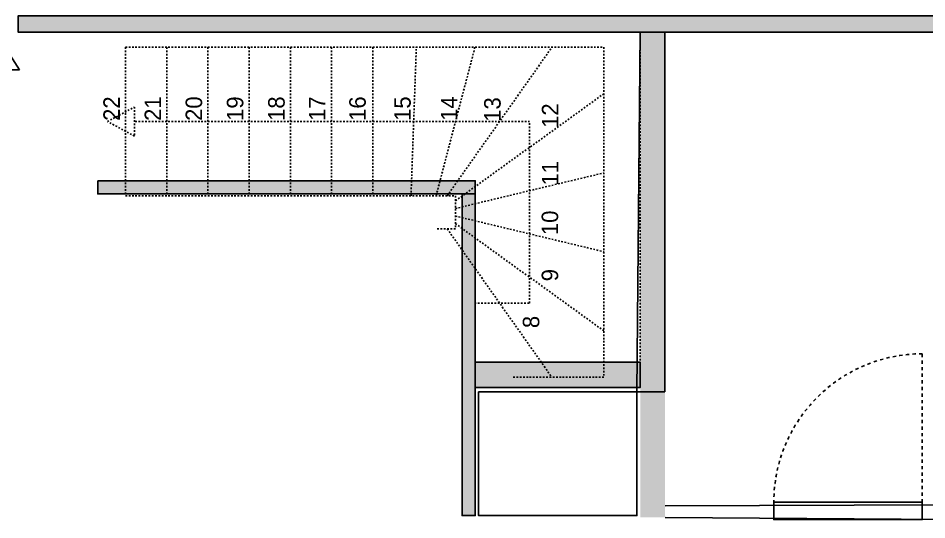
# Model space of a CAD drawing. Header units: inches. Extents: x 19839 to 37459, y -6108 to 838.
# Drawn here: x 34627 to 35177, y -4188 to -3884 of the extents above; entities that cross this region are included whole.
import ezdxf

# ---------------------------------------------------------------- set-up
doc = ezdxf.new("R2010")
doc.units = ezdxf.units.IN
doc.header["$MEASUREMENT"] = 0
doc.linetypes.add('JIS_02_1.0', pattern=[2, 1, -1])
for name, color, linetype in [('01_Existing Wall Hatch', 251, 'Continuous'), ('ABOVE-ATA', 235, 'JIS_02_1.0'), ('COLOUR 2-ATA', 9, 'JIS_02_1.0'), ('DOOR-ATA', 43, 'Continuous'), ('GYPSUM-ATA', 11, 'Continuous'), ('SANITARY-ATA', 144, 'Continuous')]:
    doc.layers.add(name, color=color, linetype=linetype)
doc.styles.add('ATA', font='GOTHIC.TTF')

msp = doc.modelspace()

# ---------------------------------------------------------------- hatches: boundary and pattern name
at = {"layer": '01_Existing Wall Hatch'}
h = msp.add_hatch(color=256, dxfattribs=at)
h.dxf.hatch_style = 1
h.paths.add_polyline_path([(35298.73, -3892.5), (34626.74, -3892.5), (34626.74, -3882.5), (35298.73, -3882.5)])
h = msp.add_hatch(color=256, dxfattribs=at)
h.dxf.hatch_style = 1
h.paths.add_polyline_path([(35018.74, -4186.5), (35018.74, -3892.5), (35003.74, -3892.5), (35003.74, -4186.5)])
h = msp.add_hatch(color=256, dxfattribs=at)
h.dxf.hatch_style = 1
h.paths.add_polyline_path([(34903.74, -3982.5), (34675, -3982.5), (34675, -3990.5), (34903.74, -3990.5)])
h.paths.add_polyline_path([(34903.74, -4015.65), (34895.74, -3999.79), (34895.74, -4185.4), (34903.74, -4185.4)])
h.paths.add_polyline_path([(34903.74, -3990.5), (34895.74, -3990.5), (34895.74, -4185.4), (34903.74, -4185.4)])
h.paths.add_polyline_path([(34903.74, -4092.5), (34903.74, -4107.8), (35003.74, -4107.8), (35003.74, -4092.5)])
h = msp.add_hatch(color=256, dxfattribs=at)
h.dxf.hatch_style = 1
h.paths.add_polyline_path([(34903.74, -4015.65), (34895.74, -3999.79), (34895.74, -4185.4), (34903.74, -4185.4)])

# ---------------------------------------------------------------- linework, layer by layer
for p, q in [((34627.61, -3915.4, 0), (34580.58, -3842.18, 0)), ((34536.74, -3915.4, 0), (34627.61, -3915.4, 0)), ((35018.79, -4179.5, 0), (35196.07, -4178.95, 0)), ((35018.79, -4186.5, 0), (35203.07, -4188, 0))]:
    msp.add_line(p, q)
at = {"layer": 'ABOVE-ATA'}
for p, q in [((34886.74, -3991.63), (34950.23, -3901.63)), ((34891.74, -3994.72), (34981.74, -3929.78)), ((34891.74, -3999.33), (34981.74, -3977.74)), ((34891.74, -3999.33), (34981.74, -3977.74)), ((34891.74, -4003.93), (34981.74, -4025.53)), ((34891.74, -4008.54), (34981.74, -4073.48)), ((34886.74, -4011.63), (34950.23, -4101.63))]:
    msp.add_line(p, q, dxfattribs=at)
at = {"layer": 'ABOVE-ATA', "elevation": 0}
msp.add_lwpolyline([(34713.74, -3892.5), (35003.74, -3892.5), (35003.74, -4092.5), (34948.12, -4092.5)], dxfattribs=at)
at = {"layer": 'ABOVE-ATA'}
for points in [[(34691.74, -3901.63), (34981.74, -3901.63), (34981.74, -4101.63), (34926.12, -4101.63)], [(34691.74, -3901.63), (34691.74, -3991.63)], [(34716.74, -3901.63), (34716.74, -3991.63)], [(34741.74, -3901.63), (34741.74, -3991.63)], [(34766.74, -3901.63), (34766.74, -3991.63)], [(34791.74, -3901.63), (34791.74, -3991.63)], [(34816.74, -3901.63), (34816.74, -3991.63)], [(34841.74, -3901.63), (34841.74, -3991.63)], [(34864.84, -3991.63), (34868.05, -3901.63)], [(34880.06, -3991.63), (34903.57, -3901.63)], [(34680.88, -3946.63), (34697.21, -3937.83), (34697.21, -3955.43), (34680.88, -3946.63)], [(34903.41, -4056.63), (34936.74, -4056.63), (34936.74, -3946.63), (34697.21, -3946.63)], [(34691.74, -3991.63), (34891.74, -3991.63), (34891.74, -4011.63), (34880.71, -4011.63)]]:
    msp.add_lwpolyline(points, dxfattribs=at)
at = {"layer": 'COLOUR 2-ATA', "ltscale": 2}
msp.add_line((35174.72, -4177.39, 0), (35174.72, -4087.39, 0), dxfattribs=at)
msp.add_arc((35174.72, -4177.39, 0), 90, 90, 180, dxfattribs=at)
at = {"layer": 'DOOR-ATA', "elevation": 0}
msp.add_lwpolyline([(35174.72, -4177.39), (35084.72, -4177.39), (35084.72, -4187.89), (35174.72, -4187.89)], close=True, dxfattribs=at)
at = {"layer": 'GYPSUM-ATA', "elevation": 0}
for points in [[(35298.73, -3892.5), (34626.74, -3892.5), (34626.74, -3882.5), (35298.73, -3882.5)], [(34675, -3982.5), (34903.74, -3982.5), (34903.74, -3990.5), (34675, -3990.5)], [(34903.74, -3990.5), (34895.74, -3990.5), (34895.74, -4185.4), (34903.74, -4185.4)], [(34903.74, -4092.5), (35003.74, -4092.5), (35003.74, -4107.8), (34903.74, -4107.8)]]:
    msp.add_lwpolyline(points, close=True, dxfattribs=at)
at = {"layer": 'GYPSUM-ATA'}
msp.add_lwpolyline([(35018.74, -4110.4), (35018.74, -3892.5), (35003.74, -3892.5), (35001.74, -4110.4)], close=True, dxfattribs=at)
at = {"layer": 'SANITARY-ATA', "elevation": 0}
msp.add_lwpolyline([(34905.74, -4110.4), (34905.74, -4185.4), (35001.74, -4185.4), (35001.74, -4110.4)], close=True, dxfattribs=at)

# ---------------------------------------------------------------- texts
at = {"layer": 'ABOVE-ATA', "char_height": 10, "attachment_point": 9, "rotation": 90, "style": 'ATA'}
for s, insert in [('21', (34713.36, -3931.4)), ('20', (34738.36, -3931.4)), ('19', (34763.35, -3931.4)), ('18', (34788.39, -3931.4)), ('16', (34837.54, -3931.4)), ('15', (34864.79, -3931.4)), ('14', (34892.93, -3931.4)), ('22', (34688.36, -3931.4)), ('17', (34812.94, -3931.4)), ('13', (34919.3, -3931.93)), ('12', (34954.14, -3935.63)), ('11', (34954.14, -3970.59)), ('10', (34954.14, -4000.6)), ('9', (34954.14, -4036.02)), ('8', (34942.72, -4064.39))]:
    msp.add_mtext_dynamic_manual_height_columns(s, width=8.6503, gutter_width=10, heights=[0], dxfattribs=dict(at, insert=insert))

doc.saveas('drawing.dxf')
